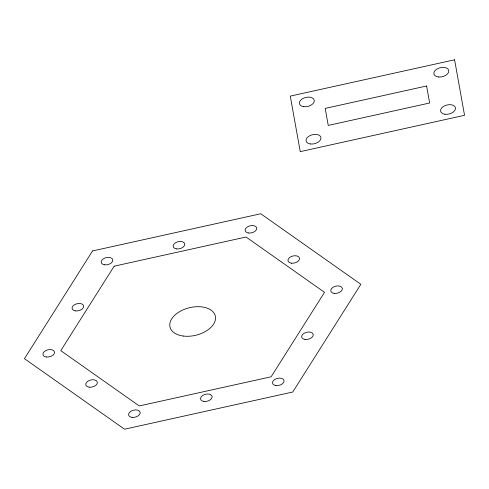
<?xml version="1.0" encoding="UTF-8"?>
<svg xmlns="http://www.w3.org/2000/svg" width="489" height="489" viewBox="0 0 489 489"><rect width="100%" height="100%" fill="white"/><g stroke="black" fill="none" stroke-linecap="round" stroke-linejoin="round"><path stroke-width="0.73" d="M92.555 250.943L24.45 358.669L124.542 429.208L292.74 392.025L360.839 284.298L260.753 213.754L92.555 250.943M114.169 266.175L60.77 350.637L139.249 405.949L271.126 376.793L324.525 292.33L246.046 237.018L114.169 266.175M454.587 59.792L290.283 96.113L300.246 151.627L464.55 115.306L454.587 59.792M426.591 85.991L325.191 108.411L328.247 125.428L429.642 103.008L426.591 85.991M438.309 76.975A7.635 4.627 -13.8 0 0 448.774 70.557A7.635 4.627 -13.8 0 0 436.891 69.077A7.635 4.627 -13.8 0 0 438.309 76.975M303.803 106.712A7.635 4.627 -13.8 0 0 314.268 100.294A7.635 4.627 -13.8 0 0 302.385 98.815A7.635 4.627 -13.8 0 0 303.803 106.712M444.996 114.255A7.635 4.627 -13.8 0 0 455.467 107.831A7.635 4.627 -13.8 0 0 443.584 106.357A7.635 4.627 -13.8 0 0 444.996 114.255M310.491 143.986A7.635 4.627 -13.8 0 0 320.955 137.568A7.635 4.627 -13.8 0 0 309.072 136.095A7.635 4.627 -13.8 0 0 310.491 143.986M104.652 264.836A5.935 3.6 -13.8 0 0 112.794 259.842A5.935 3.6 -13.8 0 0 103.552 258.693A5.935 3.6 -13.8 0 0 104.652 264.836M75.52 310.925A5.935 3.6 -13.8 0 0 83.656 305.931A5.935 3.6 -13.8 0 0 74.414 304.781A5.935 3.6 -13.8 0 0 75.52 310.925M176.615 248.925A5.935 3.6 -13.8 0 0 184.756 243.932A5.935 3.6 -13.8 0 0 175.514 242.782A5.935 3.6 -13.8 0 0 176.615 248.925M305.081 339.464A5.935 3.6 -13.8 0 0 313.223 334.476A5.935 3.6 -13.8 0 0 303.981 333.327A5.935 3.6 -13.8 0 0 305.081 339.464M89.206 387.19A5.935 3.6 -13.8 0 0 97.342 382.202A5.935 3.6 -13.8 0 0 88.099 381.053A5.935 3.6 -13.8 0 0 89.206 387.19M46.253 356.994A5.935 3.6 -13.8 0 0 54.536 352.104A5.935 3.6 -13.8 0 0 45.391 350.802A5.935 3.6 -13.8 0 0 46.253 356.994M334.091 293.357A5.935 3.6 -13.8 0 0 342.373 288.467A5.935 3.6 -13.8 0 0 333.229 287.165A5.935 3.6 -13.8 0 0 334.091 293.357M248.699 233.033A5.935 3.6 -13.8 0 0 256.701 227.941A5.935 3.6 -13.8 0 0 247.361 226.945A5.935 3.6 -13.8 0 0 248.699 233.033M291.395 263.198A5.935 3.6 -13.8 0 0 299.537 258.204A5.935 3.6 -13.8 0 0 290.295 257.055A5.935 3.6 -13.8 0 0 291.395 263.198M275.943 385.552A5.935 3.6 -13.8 0 0 284.085 380.564A5.935 3.6 -13.8 0 0 274.842 379.415A5.935 3.6 -13.8 0 0 275.943 385.552M132.024 417.374A5.935 3.6 -13.8 0 0 140.166 412.38A5.935 3.6 -13.8 0 0 130.924 411.231A5.935 3.6 -13.8 0 0 132.024 417.374M203.986 401.463A5.935 3.6 -13.8 0 0 212.128 396.469A5.935 3.6 -13.8 0 0 202.886 395.32A5.935 3.6 -13.8 0 0 203.986 401.463M183.43 336.065A23.325 14.132 -13.8 0 0 215.411 316.45A23.325 14.132 -13.8 0 0 179.102 311.939A23.325 14.132 -13.8 0 0 183.43 336.065"/></g></svg>
